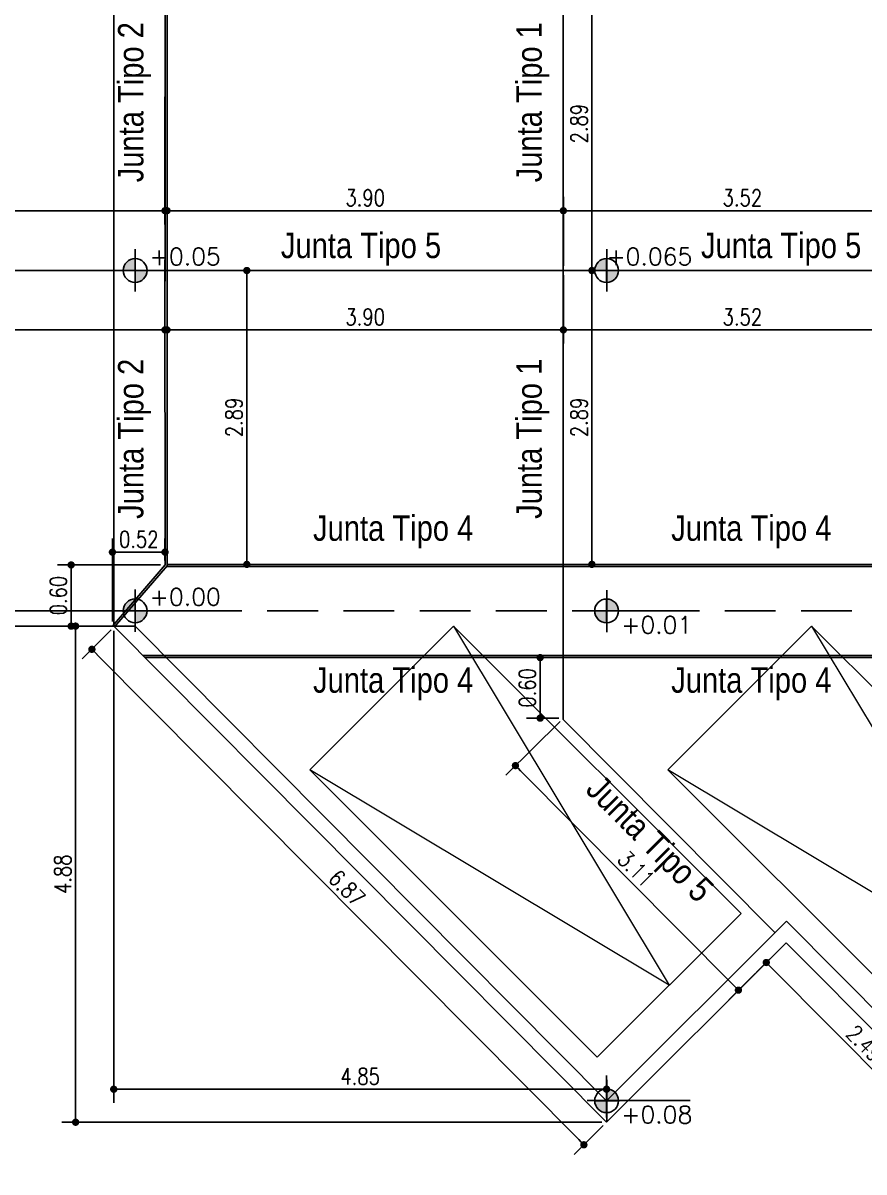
# Model space of a CAD drawing. Header units: millimetres. Extents: x 28448 to 57563, y -116865 to -58388.
# Drawn here: x 28713.98 to 28722.25, y -58466.88 to -58455.57 of the extents above; entities that cross this region are included whole.
import ezdxf

# ---------------------------------------------------------------- set-up
doc = ezdxf.new("R2010")
doc.units = ezdxf.units.MM
doc.header["$PDMODE"] = 35
doc.header["$PDSIZE"] = 0.5
doc.linetypes.add('DASHED', pattern=[0.75, 0.5, -0.25])
doc.layers.get('DEFPOINTS').update_dxf_attribs({"color": 252, "lineweight": 5})
for name, color, linetype in [('-PA-Cotas', 4, 'Continuous'), ('Proyecto de Pavimento', 4, 'Continuous'), ('Replanteo Ingreso', 2, 'Continuous')]:
    doc.layers.add(name, color=color, linetype=linetype)
doc.layers.add('-VC-Techos', color=251, linetype='Continuous', lineweight=13)
doc.styles.add('Angosta', font='romans.shx', dxfattribs={"width": 0.8})
doc.styles.add('ARIAL', font='ARIALN.TTF')
doc.styles.add('romans', font='romans.shx')
doc.dimstyles.new('JC_1@100', dxfattribs={"dimscale": 0.9, "dimtxt": 0.18, "dimasz": 0.08, "dimexe": 0.15, "dimexo": 0.05, "dimgap": 0.05, "dimtad": 1, "dimzin": 1, "dimdsep": 46, "dimtxsty": 'Angosta', "dimblk1": 'DOT', "dimblk2": 'DOT', "dimsah": 1, "dimcen": 0.09, "dimclrd": 2, "dimclre": 1, "dimclrt": 3, "dimaunit": 1, "dimadec": 3, "dimazin": 0, "dimtfac": 1.8, "dimtmove": 2, "dimatfit": 3, "dimldrblk": 'DOT', "dimfxl": 0.15, "dimtolj": 1, "dimtzin": 0, "dimarcsym": 0})

# ---------------------------------------------------------------- blocks, each defined once
blk = doc.blocks.new('A$C425A0BF6')
at = {"layer": '-VC-Techos', "color": 6, "linetype": 'Continuous'}
for p, q in [((0, 4), (2, 4)), ((0, 0), (0, 4)), ((0, 0), (1, 4)), ((1, 4), (2, 0)), ((2, 4), (2, 0)), ((2, 0), (0, 0))]:
    blk.add_line(p, q, dxfattribs=at)
blk = doc.blocks.new('A$C445B3242')
h = blk.add_hatch(color=256)
h.paths.add_polyline_path([(0.195, 0.389, 0.414214), (0, 0.195), (0.195, 0.195)])
h.paths.add_polyline_path([(0.195, 0, 0.414214), (0.389, 0.195), (0.195, 0.195)])
for p, q in [((0.195, 0.389), (0.195, 0)), ((0.197, 0.544), (0.197, -0.147)), ((-0.123, 0.194), (1.565, 0.194)), ((0, 0.195), (0.389, 0.195))]:
    blk.add_line(p, q)
blk.add_circle((0.195, 0.195), 0.195)
blk = doc.blocks.new('_Dot')
at = {"color": 0, "linetype": 'ByBlock', "lineweight": -2}
blk.add_line((-0.5, 0), (-1, 0), dxfattribs=at)
at = {"color": 0, "linetype": 'ByBlock', "const_width": 0.5}
blk.add_lwpolyline([(-0.25, 0, 1), (0.25, 0, 1)], format="xyb", close=True, dxfattribs=at)
blk = doc.blocks.new('*D228')
at = {"layer": 'DEFPOINTS', "color": 0, "transparency": 16777216}
for p in [(28710.582, -58456.258), (28715.379, -58456.258), (28715.379, -58457.422)]:
    blk.add_point(p, dxfattribs=at)
at = {"layer": 'Proyecto de Pavimento', "color": 1, "lineweight": -2, "transparency": 16777216}
for p, q in [((28710.582, -58456.303), (28710.582, -58457.557)), ((28715.379, -58456.303), (28715.379, -58457.557))]:
    blk.add_line(p, q, dxfattribs=at)
at = {"layer": 'Proyecto de Pavimento', "color": 2, "lineweight": -2, "transparency": 16777216}
blk.add_line((28710.654, -58457.422), (28715.307, -58457.422), dxfattribs=at)
at = {"layer": 'Proyecto de Pavimento', "color": 2, "lineweight": -2, "transparency": 16777216, "xscale": 0.072, "yscale": 0.072, "zscale": 0.072, "rotation": 180}
blk.add_blockref('_Dot', (28710.582, -58457.422), dxfattribs=at)
at = {"layer": 'Proyecto de Pavimento', "color": 2, "lineweight": -2, "transparency": 16777216, "xscale": 0.072, "yscale": 0.072, "zscale": 0.072}
blk.add_blockref('_Dot', (28715.379, -58457.422), dxfattribs=at)
at = {"layer": 'Proyecto de Pavimento', "color": 3, "transparency": 16777216, "insert": (28712.981, -58457.296), "char_height": 0.162, "attachment_point": 5, "style": 'Angosta'}
blk.add_mtext('\\A1;4.80', dxfattribs=at)
blk = doc.blocks.new('*D229')
at = {"layer": 'DEFPOINTS', "color": 0, "transparency": 16777216}
for p in [(28710.582, -58458.595), (28715.379, -58458.595), (28715.379, -58459.185)]:
    blk.add_point(p, dxfattribs=at)
at = {"layer": 'Proyecto de Pavimento', "color": 1, "lineweight": -2, "transparency": 16777216}
for p, q in [((28710.582, -58458.55), (28710.582, -58458.46)), ((28715.379, -58459.14), (28715.379, -58458.46))]:
    blk.add_line(p, q, dxfattribs=at)
at = {"layer": 'Proyecto de Pavimento', "color": 2, "lineweight": -2, "transparency": 16777216}
blk.add_line((28710.654, -58458.595), (28715.307, -58458.595), dxfattribs=at)
at = {"layer": 'Proyecto de Pavimento', "color": 2, "lineweight": -2, "transparency": 16777216, "xscale": 0.072, "yscale": 0.072, "zscale": 0.072, "rotation": 180}
blk.add_blockref('_Dot', (28710.582, -58458.595), dxfattribs=at)
at = {"layer": 'Proyecto de Pavimento', "color": 2, "lineweight": -2, "transparency": 16777216, "xscale": 0.072, "yscale": 0.072, "zscale": 0.072}
blk.add_blockref('_Dot', (28715.379, -58458.595), dxfattribs=at)
at = {"layer": 'Proyecto de Pavimento', "color": 3, "transparency": 16777216, "insert": (28712.981, -58458.469), "char_height": 0.162, "attachment_point": 5, "style": 'Angosta'}
blk.add_mtext('\\A1;4.80', dxfattribs=at)
blk = doc.blocks.new('*D232')
at = {"layer": 'DEFPOINTS', "color": 0, "transparency": 16777216}
for p in [(28715.399, -58457.422), (28715.399, -58458.011), (28719.297, -58458.011)]:
    blk.add_point(p, dxfattribs=at)
at = {"layer": 'Proyecto de Pavimento', "color": 1, "lineweight": -2, "transparency": 16777216}
for p, q in [((28715.399, -58457.966), (28715.399, -58457.287)), ((28719.297, -58457.966), (28719.297, -58457.287))]:
    blk.add_line(p, q, dxfattribs=at)
at = {"layer": 'Proyecto de Pavimento', "color": 2, "lineweight": -2, "transparency": 16777216}
blk.add_line((28719.225, -58457.422), (28715.471, -58457.422), dxfattribs=at)
at = {"layer": 'Proyecto de Pavimento', "color": 2, "lineweight": -2, "transparency": 16777216, "xscale": 0.072, "yscale": 0.072, "zscale": 0.072, "rotation": 180}
blk.add_blockref('_Dot', (28715.399, -58457.422), dxfattribs=at)
at = {"layer": 'Proyecto de Pavimento', "color": 2, "lineweight": -2, "transparency": 16777216, "xscale": 0.072, "yscale": 0.072, "zscale": 0.072}
blk.add_blockref('_Dot', (28719.297, -58457.422), dxfattribs=at)
at = {"layer": 'Proyecto de Pavimento', "color": 3, "transparency": 16777216, "insert": (28717.348, -58457.296), "char_height": 0.162, "attachment_point": 5, "style": 'Angosta'}
blk.add_mtext('\\A1;3.90', dxfattribs=at)
blk = doc.blocks.new('*D236')
at = {"layer": 'DEFPOINTS', "color": 0, "transparency": 16777216}
for p in [(28714.456, -58460.909), (28715.379, -58460.909), (28714.862, -58461.511)]:
    blk.add_point(p, dxfattribs=at)
at = {"layer": 'Proyecto de Pavimento', "color": 1, "lineweight": -2, "transparency": 16777216}
for p, q in [((28715.334, -58460.909), (28714.321, -58460.909)), ((28714.817, -58461.511), (28714.321, -58461.511))]:
    blk.add_line(p, q, dxfattribs=at)
at = {"layer": 'Proyecto de Pavimento', "color": 2, "lineweight": -2, "transparency": 16777216}
blk.add_line((28714.456, -58461.439), (28714.456, -58460.981), dxfattribs=at)
at = {"layer": 'Proyecto de Pavimento', "color": 2, "lineweight": -2, "transparency": 16777216, "xscale": 0.072, "yscale": 0.072, "zscale": 0.072}
for p, rotation in [((28714.456, -58460.909), 90), ((28714.456, -58461.511), 270)]:
    blk.add_blockref('_Dot', p, dxfattribs=dict(at, rotation=rotation))
at = {"layer": 'Proyecto de Pavimento', "color": 3, "transparency": 16777216, "insert": (28714.33, -58461.21), "char_height": 0.162, "attachment_point": 5, "rotation": 90, "style": 'Angosta'}
blk.add_mtext('\\A1;0.60', dxfattribs=at)
blk = doc.blocks.new('*D237')
at = {"layer": 'DEFPOINTS', "color": 0, "transparency": 16777216}
for p in [(28715.379, -58460.783), (28715.379, -58460.909), (28714.862, -58461.511)]:
    blk.add_point(p, dxfattribs=at)
at = {"layer": 'Proyecto de Pavimento', "color": 1, "lineweight": -2, "transparency": 16777216}
for p, q in [((28714.862, -58461.466), (28714.862, -58460.648)), ((28715.379, -58460.864), (28715.379, -58460.648))]:
    blk.add_line(p, q, dxfattribs=at)
at = {"layer": 'Proyecto de Pavimento', "color": 2, "lineweight": -2, "transparency": 16777216}
blk.add_line((28714.934, -58460.783), (28715.307, -58460.783), dxfattribs=at)
at = {"layer": 'Proyecto de Pavimento', "color": 2, "lineweight": -2, "transparency": 16777216, "xscale": 0.072, "yscale": 0.072, "zscale": 0.072, "rotation": 180}
blk.add_blockref('_Dot', (28714.862, -58460.783), dxfattribs=at)
at = {"layer": 'Proyecto de Pavimento', "color": 2, "lineweight": -2, "transparency": 16777216, "xscale": 0.072, "yscale": 0.072, "zscale": 0.072}
blk.add_blockref('_Dot', (28715.379, -58460.783), dxfattribs=at)
at = {"layer": 'Proyecto de Pavimento', "color": 3, "transparency": 16777216, "insert": (28715.121, -58460.657), "char_height": 0.162, "attachment_point": 5, "style": 'Angosta'}
blk.add_mtext('\\A1;0.52', dxfattribs=at)
blk = doc.blocks.new('*D238')
at = {"layer": 'DEFPOINTS', "color": 0, "transparency": 16777216}
for p in [(28715.467, -58458.011), (28716.184, -58460.903), (28771.754, -58460.903)]:
    blk.add_point(p, dxfattribs=at)
at = {"layer": 'Proyecto de Pavimento', "color": 1, "lineweight": -2, "transparency": 16777216}
for p, q in [((28715.512, -58458.011), (28716.319, -58458.011)), ((28771.709, -58460.903), (28716.049, -58460.903))]:
    blk.add_line(p, q, dxfattribs=at)
at = {"layer": 'Proyecto de Pavimento', "color": 2, "lineweight": -2, "transparency": 16777216}
blk.add_line((28716.184, -58458.083), (28716.184, -58460.831), dxfattribs=at)
at = {"layer": 'Proyecto de Pavimento', "color": 2, "lineweight": -2, "transparency": 16777216, "xscale": 0.072, "yscale": 0.072, "zscale": 0.072}
for p, rotation in [((28716.184, -58458.011), 90), ((28716.184, -58460.903), 270)]:
    blk.add_blockref('_Dot', p, dxfattribs=dict(at, rotation=rotation))
at = {"layer": 'Proyecto de Pavimento', "color": 3, "transparency": 16777216, "insert": (28716.058, -58459.457), "char_height": 0.162, "attachment_point": 5, "rotation": 90, "style": 'Angosta'}
blk.add_mtext('\\A1;2.89', dxfattribs=at)
blk = doc.blocks.new('*D239')
at = {"layer": 'DEFPOINTS', "color": 0, "transparency": 16777216}
for p in [(28715.399, -58458.011), (28719.297, -58458.011), (28719.297, -58458.595)]:
    blk.add_point(p, dxfattribs=at)
at = {"layer": 'Proyecto de Pavimento', "color": 1, "lineweight": -2, "transparency": 16777216}
for p, q in [((28715.399, -58458.056), (28715.399, -58458.73)), ((28719.297, -58458.056), (28719.297, -58458.73))]:
    blk.add_line(p, q, dxfattribs=at)
at = {"layer": 'Proyecto de Pavimento', "color": 2, "lineweight": -2, "transparency": 16777216}
blk.add_line((28715.471, -58458.595), (28719.225, -58458.595), dxfattribs=at)
at = {"layer": 'Proyecto de Pavimento', "color": 2, "lineweight": -2, "transparency": 16777216, "xscale": 0.072, "yscale": 0.072, "zscale": 0.072, "rotation": 180}
blk.add_blockref('_Dot', (28715.399, -58458.595), dxfattribs=at)
at = {"layer": 'Proyecto de Pavimento', "color": 2, "lineweight": -2, "transparency": 16777216, "xscale": 0.072, "yscale": 0.072, "zscale": 0.072}
blk.add_blockref('_Dot', (28719.297, -58458.595), dxfattribs=at)
at = {"layer": 'Proyecto de Pavimento', "color": 3, "transparency": 16777216, "insert": (28717.348, -58458.469), "char_height": 0.162, "attachment_point": 5, "style": 'Angosta'}
blk.add_mtext('\\A1;3.90', dxfattribs=at)
blk = doc.blocks.new('*D240')
at = {"layer": 'DEFPOINTS', "color": 0, "transparency": 16777216}
for p in [(28722.819, -58457.422), (28719.297, -58458.011), (28722.819, -58458.011)]:
    blk.add_point(p, dxfattribs=at)
at = {"layer": 'Proyecto de Pavimento', "color": 1, "lineweight": -2, "transparency": 16777216}
for p, q in [((28719.297, -58457.966), (28719.297, -58457.287)), ((28722.819, -58457.966), (28722.819, -58457.287))]:
    blk.add_line(p, q, dxfattribs=at)
at = {"layer": 'Proyecto de Pavimento', "color": 2, "lineweight": -2, "transparency": 16777216}
blk.add_line((28719.369, -58457.422), (28722.747, -58457.422), dxfattribs=at)
at = {"layer": 'Proyecto de Pavimento', "color": 2, "lineweight": -2, "transparency": 16777216, "xscale": 0.072, "yscale": 0.072, "zscale": 0.072, "rotation": 180}
blk.add_blockref('_Dot', (28719.297, -58457.422), dxfattribs=at)
at = {"layer": 'Proyecto de Pavimento', "color": 2, "lineweight": -2, "transparency": 16777216, "xscale": 0.072, "yscale": 0.072, "zscale": 0.072}
blk.add_blockref('_Dot', (28722.819, -58457.422), dxfattribs=at)
at = {"layer": 'Proyecto de Pavimento', "color": 3, "transparency": 16777216, "insert": (28721.058, -58457.296), "char_height": 0.162, "attachment_point": 5, "style": 'Angosta'}
blk.add_mtext('\\A1;3.52', dxfattribs=at)
blk = doc.blocks.new('*D241')
at = {"layer": 'DEFPOINTS', "color": 0, "transparency": 16777216}
for p in [(28719.297, -58455.119), (28719.578, -58455.119), (28719.297, -58458.011)]:
    blk.add_point(p, dxfattribs=at)
at = {"layer": 'Proyecto de Pavimento', "color": 1, "lineweight": -2, "transparency": 16777216}
for p, q in [((28719.342, -58455.119), (28719.713, -58455.119)), ((28719.342, -58458.011), (28719.713, -58458.011))]:
    blk.add_line(p, q, dxfattribs=at)
at = {"layer": 'Proyecto de Pavimento', "color": 2, "lineweight": -2, "transparency": 16777216}
blk.add_line((28719.578, -58457.939), (28719.578, -58455.191), dxfattribs=at)
at = {"layer": 'Proyecto de Pavimento', "color": 2, "lineweight": -2, "transparency": 16777216, "xscale": 0.072, "yscale": 0.072, "zscale": 0.072}
for p, rotation in [((28719.578, -58455.119), 90), ((28719.578, -58458.011), 270)]:
    blk.add_blockref('_Dot', p, dxfattribs=dict(at, rotation=rotation))
at = {"layer": 'Proyecto de Pavimento', "color": 3, "transparency": 16777216, "insert": (28719.452, -58456.565), "char_height": 0.162, "attachment_point": 5, "rotation": 90, "style": 'Angosta'}
blk.add_mtext('\\A1;2.89', dxfattribs=at)
blk = doc.blocks.new('*D242')
at = {"layer": 'DEFPOINTS', "color": 0, "transparency": 16777216}
for p in [(28719.297, -58458.011), (28722.819, -58458.011), (28722.819, -58458.595)]:
    blk.add_point(p, dxfattribs=at)
at = {"layer": 'Proyecto de Pavimento', "color": 1, "lineweight": -2, "transparency": 16777216}
for p, q in [((28719.297, -58458.056), (28719.297, -58458.73)), ((28722.819, -58458.056), (28722.819, -58458.73))]:
    blk.add_line(p, q, dxfattribs=at)
at = {"layer": 'Proyecto de Pavimento', "color": 2, "lineweight": -2, "transparency": 16777216}
blk.add_line((28719.369, -58458.595), (28722.747, -58458.595), dxfattribs=at)
at = {"layer": 'Proyecto de Pavimento', "color": 2, "lineweight": -2, "transparency": 16777216, "xscale": 0.072, "yscale": 0.072, "zscale": 0.072, "rotation": 180}
blk.add_blockref('_Dot', (28719.297, -58458.595), dxfattribs=at)
at = {"layer": 'Proyecto de Pavimento', "color": 2, "lineweight": -2, "transparency": 16777216, "xscale": 0.072, "yscale": 0.072, "zscale": 0.072}
blk.add_blockref('_Dot', (28722.819, -58458.595), dxfattribs=at)
at = {"layer": 'Proyecto de Pavimento', "color": 3, "transparency": 16777216, "insert": (28721.058, -58458.469), "char_height": 0.162, "attachment_point": 5, "style": 'Angosta'}
blk.add_mtext('\\A1;3.52', dxfattribs=at)
blk = doc.blocks.new('*D243')
at = {"layer": 'DEFPOINTS', "color": 0, "transparency": 16777216}
for p in [(28719.297, -58458.011), (28719.297, -58460.903), (28719.578, -58460.903)]:
    blk.add_point(p, dxfattribs=at)
at = {"layer": 'Proyecto de Pavimento', "color": 1, "lineweight": -2, "transparency": 16777216}
for p, q in [((28719.342, -58458.011), (28719.713, -58458.011)), ((28719.342, -58460.903), (28719.713, -58460.903))]:
    blk.add_line(p, q, dxfattribs=at)
at = {"layer": 'Proyecto de Pavimento', "color": 2, "lineweight": -2, "transparency": 16777216}
blk.add_line((28719.578, -58458.083), (28719.578, -58460.831), dxfattribs=at)
at = {"layer": 'Proyecto de Pavimento', "color": 2, "lineweight": -2, "transparency": 16777216, "xscale": 0.072, "yscale": 0.072, "zscale": 0.072}
for p, rotation in [((28719.578, -58458.011), 90), ((28719.578, -58460.903), 270)]:
    blk.add_blockref('_Dot', p, dxfattribs=dict(at, rotation=rotation))
at = {"layer": 'Proyecto de Pavimento', "color": 3, "transparency": 16777216, "insert": (28719.452, -58459.457), "char_height": 0.162, "attachment_point": 5, "rotation": 90, "style": 'Angosta'}
blk.add_mtext('\\A1;2.89', dxfattribs=at)
blk = doc.blocks.new('*D419')
at = {"layer": 'DEFPOINTS', "color": 0, "transparency": 16777216}
for p in [(28714.883, -58461.517), (28719.722, -58466.394), (28719.499, -58466.616)]:
    blk.add_point(p, dxfattribs=at)
at = {"layer": 'Proyecto de Pavimento', "color": 1, "lineweight": -2, "transparency": 16777216}
for p, q in [((28714.851, -58461.549), (28714.564, -58461.834)), ((28719.69, -58466.426), (28719.403, -58466.711))]:
    blk.add_line(p, q, dxfattribs=at)
at = {"layer": 'Proyecto de Pavimento', "color": 2, "lineweight": -2, "transparency": 16777216}
blk.add_line((28714.71, -58461.79), (28719.448, -58466.565), dxfattribs=at)
at = {"layer": 'Proyecto de Pavimento', "color": 2, "lineweight": -2, "transparency": 16777216, "xscale": 0.072, "yscale": 0.072, "zscale": 0.072}
for p, rotation in [((28714.66, -58461.739), 134.7769331534198), ((28719.499, -58466.616), 314.7769331534198)]:
    blk.add_blockref('_Dot', p, dxfattribs=dict(at, rotation=rotation))
at = {"layer": 'Proyecto de Pavimento', "color": 3, "transparency": 16777216, "insert": (28717.169, -58464.089), "char_height": 0.162, "attachment_point": 5, "rotation": 314.7769, "style": 'Angosta'}
blk.add_mtext('\\A1;6.87', dxfattribs=at)
blk = doc.blocks.new('*D421')
at = {"layer": 'DEFPOINTS', "color": 0, "transparency": 16777216}
for p in [(28721.49, -58464.627), (28723.244, -58466.394), (28723.047, -58466.59)]:
    blk.add_point(p, dxfattribs=at)
at = {"layer": 'Proyecto de Pavimento', "color": 1, "lineweight": -2, "transparency": 16777216}
for p, q in [((28721.458, -58464.658), (28721.197, -58464.917)), ((28723.212, -58466.426), (28722.952, -58466.685))]:
    blk.add_line(p, q, dxfattribs=at)
at = {"layer": 'Proyecto de Pavimento', "color": 2, "lineweight": -2, "transparency": 16777216}
blk.add_line((28721.344, -58464.873), (28722.997, -58466.539), dxfattribs=at)
at = {"layer": 'Proyecto de Pavimento', "color": 2, "lineweight": -2, "transparency": 16777216, "xscale": 0.072, "yscale": 0.072, "zscale": 0.072}
for p, rotation in [((28721.293, -58464.822), 134.784570945928), ((28723.047, -58466.59), 314.784570945928)]:
    blk.add_blockref('_Dot', p, dxfattribs=dict(at, rotation=rotation))
at = {"layer": 'Proyecto de Pavimento', "color": 3, "transparency": 16777216, "insert": (28722.26, -58465.617), "char_height": 0.162, "attachment_point": 5, "rotation": 314.7846, "style": 'Angosta'}
blk.add_mtext('\\A1;2.49', dxfattribs=at)
blk = doc.blocks.new('*D364')
at = {"layer": 'DEFPOINTS', "color": 0, "transparency": 16777216}
for p in [(28714.875, -58461.511), (28714.5, -58466.394), (28719.722, -58466.394)]:
    blk.add_point(p, dxfattribs=at)
at = {"layer": 'Proyecto de Pavimento', "color": 1, "lineweight": -2, "transparency": 16777216}
for p, q in [((28714.83, -58461.511), (28714.365, -58461.511)), ((28719.677, -58466.394), (28714.365, -58466.394))]:
    blk.add_line(p, q, dxfattribs=at)
at = {"layer": 'Proyecto de Pavimento', "color": 2, "lineweight": -2, "transparency": 16777216}
blk.add_line((28714.5, -58461.583), (28714.5, -58466.322), dxfattribs=at)
at = {"layer": 'Proyecto de Pavimento', "color": 2, "lineweight": -2, "transparency": 16777216, "xscale": 0.072, "yscale": 0.072, "zscale": 0.072}
for p, rotation in [((28714.5, -58461.511), 90), ((28714.5, -58466.394), 270)]:
    blk.add_blockref('_Dot', p, dxfattribs=dict(at, rotation=rotation))
at = {"layer": 'Proyecto de Pavimento', "color": 3, "transparency": 16777216, "insert": (28714.374, -58463.953), "char_height": 0.162, "attachment_point": 5, "rotation": 90, "style": 'Angosta'}
blk.add_mtext('\\A1;4.88', dxfattribs=at)
blk = doc.blocks.new('*D423')
at = {"layer": 'DEFPOINTS', "color": 0, "transparency": 16777216}
for p in [(28714.875, -58461.511), (28719.722, -58466.069), (28719.722, -58466.394)]:
    blk.add_point(p, dxfattribs=at)
at = {"layer": 'Proyecto de Pavimento', "color": 1, "lineweight": -2, "transparency": 16777216}
for p, q in [((28714.875, -58461.556), (28714.875, -58466.204)), ((28719.722, -58466.349), (28719.722, -58465.934))]:
    blk.add_line(p, q, dxfattribs=at)
at = {"layer": 'Proyecto de Pavimento', "color": 2, "lineweight": -2, "transparency": 16777216}
blk.add_line((28714.947, -58466.069), (28719.65, -58466.069), dxfattribs=at)
at = {"layer": 'Proyecto de Pavimento', "color": 2, "lineweight": -2, "transparency": 16777216, "xscale": 0.072, "yscale": 0.072, "zscale": 0.072, "rotation": 180}
blk.add_blockref('_Dot', (28714.875, -58466.069), dxfattribs=at)
at = {"layer": 'Proyecto de Pavimento', "color": 2, "lineweight": -2, "transparency": 16777216, "xscale": 0.072, "yscale": 0.072, "zscale": 0.072}
blk.add_blockref('_Dot', (28719.722, -58466.069), dxfattribs=at)
at = {"layer": 'Proyecto de Pavimento', "color": 3, "transparency": 16777216, "insert": (28717.299, -58465.943), "char_height": 0.162, "attachment_point": 5, "style": 'Angosta'}
blk.add_mtext('\\A1;4.85', dxfattribs=at)
blk = doc.blocks.new('*D424')
at = {"layer": 'DEFPOINTS', "color": 0, "transparency": 16777216}
for p in [(28719.297, -58461.821), (28719.069, -58462.417), (28719.297, -58462.417)]:
    blk.add_point(p, dxfattribs=at)
at = {"layer": 'Proyecto de Pavimento', "color": 1, "lineweight": -2, "transparency": 16777216}
for p, q in [((28719.252, -58461.821), (28718.934, -58461.821)), ((28719.252, -58462.417), (28718.934, -58462.417))]:
    blk.add_line(p, q, dxfattribs=at)
at = {"layer": 'Proyecto de Pavimento', "color": 2, "lineweight": -2, "transparency": 16777216}
blk.add_line((28719.069, -58461.893), (28719.069, -58462.345), dxfattribs=at)
at = {"layer": 'Proyecto de Pavimento', "color": 2, "lineweight": -2, "transparency": 16777216, "xscale": 0.072, "yscale": 0.072, "zscale": 0.072}
for p, rotation in [((28719.069, -58461.821), 90), ((28719.069, -58462.417), 270)]:
    blk.add_blockref('_Dot', p, dxfattribs=dict(at, rotation=rotation))
at = {"layer": 'Proyecto de Pavimento', "color": 3, "transparency": 16777216, "insert": (28718.943, -58462.119), "char_height": 0.162, "attachment_point": 5, "rotation": 90, "style": 'Angosta'}
blk.add_mtext('\\A1;0.60', dxfattribs=at)
blk = doc.blocks.new('*D365')
at = {"layer": 'DEFPOINTS', "color": 0, "transparency": 16777216}
for p in [(28719.297, -58462.417), (28721.49, -58464.627), (28721.019, -58465.094)]:
    blk.add_point(p, dxfattribs=at)
at = {"layer": 'Proyecto de Pavimento', "color": 1, "lineweight": -2, "transparency": 16777216}
for p, q in [((28719.265, -58462.449), (28718.73, -58462.979)), ((28721.458, -58464.658), (28720.923, -58465.189))]:
    blk.add_line(p, q, dxfattribs=at)
at = {"layer": 'Proyecto de Pavimento', "color": 2, "lineweight": -2, "transparency": 16777216}
blk.add_line((28718.877, -58462.935), (28720.968, -58465.043), dxfattribs=at)
at = {"layer": 'Proyecto de Pavimento', "color": 2, "lineweight": -2, "transparency": 16777216, "xscale": 0.072, "yscale": 0.072, "zscale": 0.072}
for p, rotation in [((28718.826, -58462.884), 134.7845709458947), ((28721.019, -58465.094), 314.7845709458947)]:
    blk.add_blockref('_Dot', p, dxfattribs=dict(at, rotation=rotation))
at = {"layer": 'Proyecto de Pavimento', "color": 3, "transparency": 16777216, "insert": (28720.012, -58463.9), "char_height": 0.162, "attachment_point": 5, "rotation": 314.7846, "style": 'Angosta'}
blk.add_mtext('\\A1;3.11', dxfattribs=at)

msp = doc.modelspace()

# ---------------------------------------------------------------- linework, layer by layer
at = {"layer": 'Proyecto de Pavimento'}
for p, q in [((28549.2307, -58461.3655), (28715.0848, -58461.361)), ((28549.2307, -58461.5155), (28715.0867, -58461.511)), ((28719.7222, -58466.3945), (28714.8753, -58461.511)), ((28719.7226, -58466.1819), (28715.0867, -58461.511)), ((28721.4904, -58464.4142), (28719.7226, -58466.1819)), ((28723.2449, -58466.1819), (28721.4904, -58464.4142)), ((28721.49, -58464.6267), (28719.7222, -58466.3945)), ((28723.2445, -58466.3945), (28721.49, -58464.6267))]:
    msp.add_line(p, q, dxfattribs=at)
at = {"layer": 'Proyecto de Pavimento', "color": 7}
msp.add_line((28721.3772, -58464.5273), (28719.2967, -58462.431), dxfattribs=at)
at = {"layer": 'Proyecto de Pavimento', "color": 3}
for points in [[(28719.2968, -58457.991), (28719.2967, -58454.191)], [(28719.2968, -58457.991), (28719.2967, -58461.821)]]:
    msp.add_lwpolyline(points, dxfattribs=at)
at = {"layer": 'Proyecto de Pavimento', "color": 5}
for points in [[(28715.3791, -58455.1132), (28715.3791, -58458.1151)], [(28715.3991, -58455.1049), (28715.3991, -58458.1151)], [(28715.3791, -58460.9089), (28715.379, -58457.9069)], [(28715.3991, -58460.9167), (28715.399, -58457.9069)], [(28715.3791, -58460.9093), (28714.862, -58461.511)], [(28715.3991, -58460.9167), (28714.8828, -58461.5174)]]:
    msp.add_lwpolyline(points, dxfattribs=at)
at = {"layer": 'Proyecto de Pavimento', "color": 7}
for points in [[(28715.0548, -58458.011), (28537.3524, -58458.0159)], [(28715.0848, -58458.011), (28774.404, -58458.011)], [(28719.2967, -58461.821), (28719.2967, -58462.431)]]:
    msp.add_lwpolyline(points, dxfattribs=at)
at = {"layer": 'Proyecto de Pavimento', "color": 6}
for points in [[(28771.7313, -58460.9229), (28715.3938, -58460.9229)], [(28771.7313, -58460.9029), (28715.3991, -58460.9029)], [(28771.7313, -58461.801), (28715.1631, -58461.801)], [(28771.7313, -58461.821), (28715.183, -58461.821)]]:
    msp.add_lwpolyline(points, dxfattribs=at)
at = {"layer": 'Proyecto de Pavimento', "linetype": 'DASHED'}
msp.add_lwpolyline([(28770.8845, -58461.3612), (28715.0865, -58461.3612)], dxfattribs=at)
at = {"layer": 'Proyecto de Pavimento'}
msp.add_lwpolyline([(28537.3525, -58461.5158), (28549.0449, -58461.5155), (28715.0242, -58461.511)], dxfattribs=at)
at = {"layer": 'Replanteo Ingreso'}
msp.add_lwpolyline([(28714.8753, -58461.511), (28714.8751, -58454.511)], dxfattribs=at)

# ---------------------------------------------------------------- block references
at = {"layer": '-VC-Techos', "color": 6, "linetype": 'Continuous', "rotation": 225.0000000000001}
for p in [(28718.2162, -58461.511, -499.7933), (28721.7385, -58461.511, -499.7933)]:
    msp.add_blockref('A$C425A0BF6', p, dxfattribs=at)
at = {"layer": 'Proyecto de Pavimento', "xscale": 0.6000000000931323, "yscale": 0.6000000000931323, "zscale": 0.6000000000931323}
for p in [(28714.9681, -58458.1277, -499.7933), (28719.6057, -58458.1277, -499.7933), (28714.9681, -58461.4777, -499.7933)]:
    msp.add_blockref('A$C445B3242', p, dxfattribs=at)
at = {"layer": 'Proyecto de Pavimento', "xscale": -0.6000000000931323, "yscale": 0.6000000000931323, "zscale": 0.6000000000931323, "rotation": 180}
for p in [(28719.6055, -58461.2445, -499.7933), (28719.6057, -58466.0652, -499.7933)]:
    msp.add_blockref('A$C445B3242', p, dxfattribs=at)

# ---------------------------------------------------------------- texts
at = {"layer": '-PA-Cotas', "linetype": 'Continuous', "char_height": 0.17, "width": 12.695578, "style": 'romans'}
for s, insert, attachment_point, rotation in [('+0.05', (28715.9277, -58457.7877, -499.7933), 3, 0.13103), ('+0.065', (28720.5653, -58457.7877, -499.7933), 3, 0.13103), ('+0.00', (28715.9277, -58461.1376, -499.7933), 3, 0.13103), ('+0.01', (28720.5651, -58461.5845, -499.7933), 9, 359.86897), ('+0.08', (28720.5653, -58466.4053, -499.7933), 9, 359.86897)]:
    msp.add_mtext(s, dxfattribs=dict(at, insert=insert, attachment_point=attachment_point, rotation=rotation))
at = {"layer": 'Proyecto de Pavimento', "color": 0, "style": 'ARIAL'}
for s, rotation, p in [('Junta Tipo 2', 90, (28715.1667, -58457.1423)), ('Junta Tipo 1', 90, (28719.0845, -58457.1423)), ('Junta Tipo 2', 90, (28715.1667, -58460.4555)), ('Junta Tipo 1', 90, (28719.0845, -58460.4554)), ('Junta Tipo 5', 315.03401, (28719.5045, -58463.1339))]:
    msp.add_text(s, height=0.25, rotation=rotation, dxfattribs=at).set_placement(p)
for s, p in [('Junta Tipo 5', (28716.5189, -58457.8888)), ('Junta Tipo 5', (28720.6513, -58457.8888)), ('Junta Tipo 4', (28716.8354, -58460.6712)), ('Junta Tipo 4', (28720.3577, -58460.6712)), ('Junta Tipo 4', (28716.8354, -58462.1664)), ('Junta Tipo 4', (28720.3577, -58462.1664))]:
    msp.add_text(s, height=0.25, dxfattribs=at).set_placement(p)

# ---------------------------------------------------------------- dimensions: what is measured, and where the dimension line sits
at = {"layer": 'Proyecto de Pavimento'}
for base, p1, p2, angle, picture, middle in [((28719.5781, -58455.119), (28719.2968, -58458.011), (28719.2968, -58455.119), 90, '*D241', (28719.4521, -58456.565)), ((28716.1841, -58460.9029), (28715.467, -58458.011), (28771.7544, -58460.9029), 90, '*D238', (28716.0581, -58459.457)), ((28719.5781, -58460.9029), (28719.2968, -58458.011), (28719.2968, -58460.9029), 90, '*D243', (28719.4521, -58459.457)), ((28714.4558, -58460.9089), (28714.862, -58461.511), (28715.3791, -58460.9089), 90, '*D236', (28714.3298, -58461.2099)), ((28714.4995, -58466.3945), (28714.8751, -58461.511), (28719.722, -58466.3945), 270, '*D364', (28714.3735, -58463.9527)), ((28719.069, -58462.417), (28719.2967, -58461.821), (28719.2967, -58462.417), 270, '*D424', (28718.943, -58462.119))]:
    dim = msp.add_linear_dim(base=base, p1=p1, p2=p2, angle=angle, dimstyle='JC_1@100', dxfattribs=at)
    dim.commit()
    dim.dimension.update_dxf_attribs({"geometry": picture, "text_midpoint": middle})
for base, p1, p2, picture, middle in [((28715.3791, -58457.422), (28710.5823, -58456.2579), (28715.3791, -58456.2579), '*D228', (28712.9807, -58457.296)), ((28715.3991, -58457.422), (28719.2968, -58458.011), (28715.3991, -58458.011), '*D232', (28717.3479, -58457.296)), ((28722.8192, -58457.422), (28719.2968, -58458.011), (28722.8192, -58458.011), '*D240', (28721.058, -58457.296)), ((28719.2968, -58458.5953), (28715.3991, -58458.011), (28719.2968, -58458.011), '*D239', (28717.3479, -58458.4693)), ((28722.8192, -58458.5953), (28719.2968, -58458.011), (28722.8192, -58458.011), '*D242', (28721.058, -58458.4693)), ((28715.3791, -58458.5953), (28710.5823, -58458.5953), (28715.3791, -58459.1848), '*D229', (28712.9807, -58458.4693)), ((28715.3791, -58460.7831), (28714.862, -58461.511), (28715.3791, -58460.9093), '*D237', (28715.1206, -58460.6571)), ((28719.722, -58466.0688), (28714.8751, -58461.511), (28719.722, -58466.3945), '*D423', (28717.2986, -58465.9428))]:
    dim = msp.add_linear_dim(base=base, p1=p1, p2=p2, dimstyle='JC_1@100', dxfattribs=at)
    dim.commit()
    dim.dimension.update_dxf_attribs({"geometry": picture, "text_midpoint": middle})
for p1, p2, distance, picture, middle in [((28714.8828, -58461.5174), (28719.722, -58466.3945), -0.3145, '*D419', (28717.1686, -58464.0887)), ((28719.2967, -58462.417), (28721.4898, -58464.6267), -0.6634, '*D365', (28720.0119, -58463.9004)), ((28721.4898, -58464.6267), (28723.2444, -58466.3945), -0.2774, '*D421', (28722.2597, -58465.6172))]:
    dim = msp.add_aligned_dim(p1=p1, p2=p2, distance=distance, dimstyle='JC_1@100', dxfattribs=at)
    dim.commit()
    dim.dimension.update_dxf_attribs({"geometry": picture, "text_midpoint": middle})

doc.saveas('drawing.dxf')
